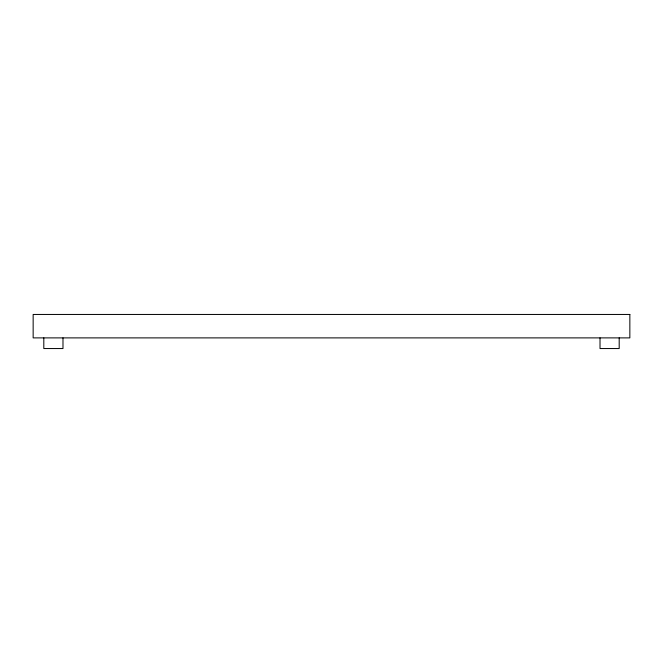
<?xml version="1.0" encoding="UTF-8"?>
<svg xmlns="http://www.w3.org/2000/svg" width="663" height="663" viewBox="0 0 663 663"><rect width="100%" height="100%" fill="white"/><g stroke="black" fill="none" stroke-linecap="round" stroke-linejoin="round"><path stroke-width="0.99" d="M619.192 337.89L619.192 348.547L600.015 348.547L600.015 337.89M62.985 337.89L62.985 348.547L43.808 348.547L43.808 337.89M629.85 314.453L33.15 314.453L33.15 337.89L629.85 337.89L629.85 314.453"/></g></svg>
